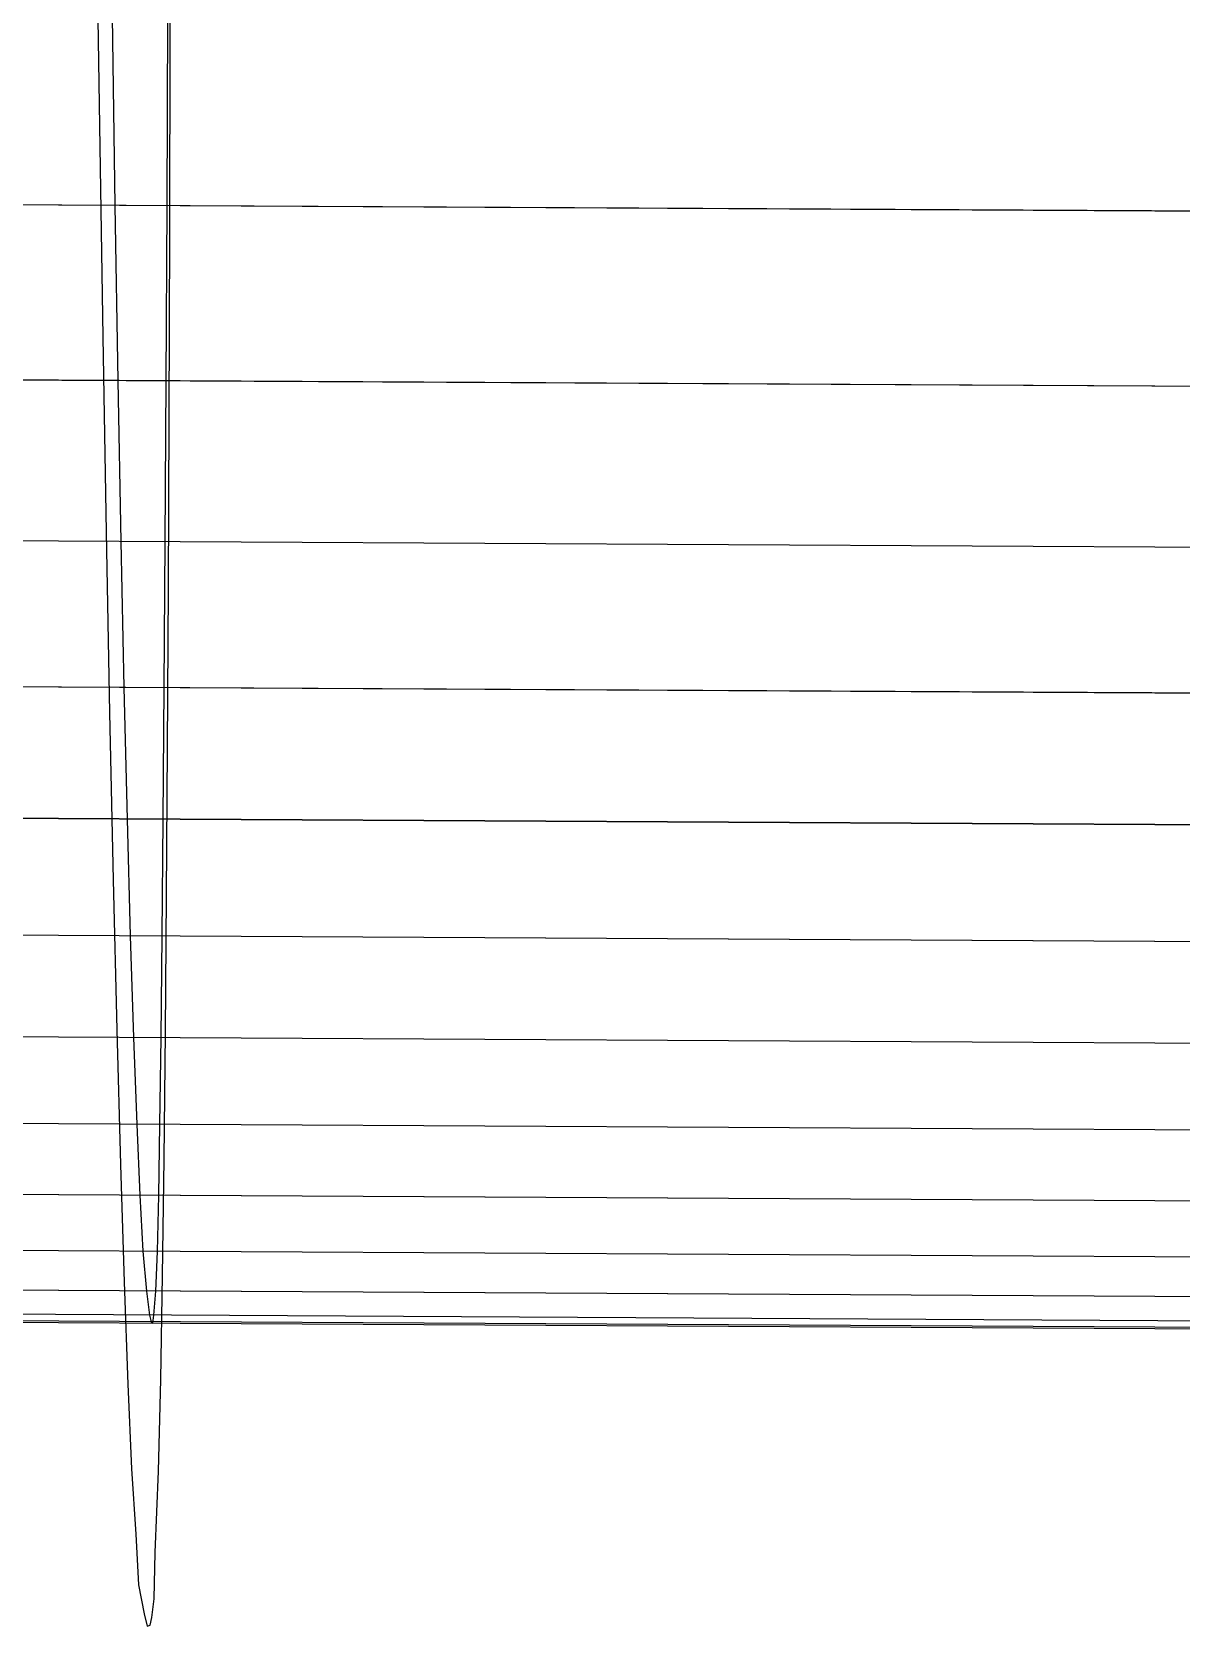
# Model space of a CAD drawing. Extents: x -530 to 530, y -2 to 255.
# Drawn here: x -13.85 to -6.92, y -1.75 to 7.86 of the extents above; entities that cross this region are included whole.
import ezdxf

# ---------------------------------------------------------------- set-up
doc = ezdxf.new("R2010")
doc.units = 0
doc.header["$MEASUREMENT"] = 0
doc.layers.add('default', color=7, linetype='Continuous')

msp = doc.modelspace()

# ---------------------------------------------------------------- linework, layer by layer
at = {"layer": 'default', "color": 4, "linetype": 'Continuous'}
for p, q in [((-13.022, 7.837, 6.972), (-13.02, 9.101, 6.912)), ((-13.467, 8.647, -16.195), (-13.447, 7.293, -15.068)), ((-13.024, 6.649, 6.946), (-13.022, 7.837, 6.972)), ((-13.447, 7.293, -15.068), (-13.427, 6.021, -13.927)), ((-13.028, 5.537, 6.871), (-13.024, 6.649, 6.946)), ((-13.427, 6.021, -13.927), (-13.407, 4.844, -12.762)), ((-13.032, 4.502, 6.75), (-13.028, 5.537, 6.871)), ((-13.407, 4.844, -12.762), (-13.386, 3.753, -11.578)), ((-13.037, 3.543, 6.589), (-13.032, 4.502, 6.75)), ((-13.386, 3.753, -11.578), (-13.365, 2.746, -10.38)), ((-13.043, 2.652, 6.384), (-13.037, 3.543, 6.589)), ((-13.365, 2.746, -10.38), (-13.343, 1.842, -9.166)), ((-13.05, 1.826, 6.129), (-13.043, 2.652, 6.384)), ((-13.343, 1.842, -9.166), (-13.321, 1.03, -7.941)), ((-13.058, 1.063, 5.814), (-13.05, 1.826, 6.129)), ((-13.067, 0.361, 5.427), (-13.058, 1.063, 5.814)), ((-13.321, 1.03, -7.941), (-13.299, 0.32, -6.699)), ((-13.299, 0.32, -6.699), (-13.276, -0.294, -5.454)), ((-13.077, -0.266, 4.949), (-13.067, 0.361, 5.427)), ((-13.091, -0.82, 4.367), (-13.077, -0.266, 4.949)), ((-13.276, -0.294, -5.454), (-13.255, -0.805, -4.197)), ((-13.255, -0.805, -4.197), (-13.228, -1.199, -2.936)), ((-13.112, -1.31, 3.572), (-13.091, -0.82, 4.367)), ((-13.228, -1.199, -2.936), (-13.212, -1.505, -1.702)), ((-13.117, -1.589, 2.713), (-13.112, -1.31, 3.572)), ((-13.212, -1.505, -1.702), (-13.178, -1.68, -0.358)), ((-13.132, -1.702, 2.144), (-13.117, -1.589, 2.713)), ((-13.178, -1.68, -0.358), (-13.159, -1.754, 0.704)), ((-13.142, -1.748, 1.435), (-13.132, -1.702, 2.144)), ((-13.159, -1.754, 0.704), (-13.142, -1.748, 1.435))]:
    msp.add_line(p, q, dxfattribs=at)
at = {"layer": 'default', "color": 7, "linetype": 'Continuous'}
for p, q in [((-13.371, 7.954, -11.653), (-13.354, 6.813, -10.64)), ((-13.04, 6.813, 6.019), (-13.035, 7.953, 6.206)), ((-13.354, 6.813, -10.64), (-13.336, 5.757, -9.614)), ((-13.045, 5.756, 5.818), (-13.04, 6.813, 6.019)), ((-13.336, 5.757, -9.614), (-13.318, 4.787, -8.574)), ((-13.051, 4.786, 5.598), (-13.045, 5.756, 5.818)), ((-13.318, 4.787, -8.574), (-13.3, 3.906, -7.525)), ((-13.057, 3.906, 5.361), (-13.051, 4.786, 5.598)), ((-13.3, 3.906, -7.525), (-13.281, 3.113, -6.469)), ((-13.063, 3.112, 5.104), (-13.057, 3.906, 5.361)), ((-13.281, 3.113, -6.469), (-13.262, 2.408, -5.407)), ((-13.069, 2.408, 4.823), (-13.063, 3.112, 5.104)), ((-13.262, 2.408, -5.407), (-13.243, 1.796, -4.341)), ((-13.076, 1.795, 4.517), (-13.069, 2.408, 4.823)), ((-13.243, 1.796, -4.341), (-13.223, 1.272, -3.277)), ((-13.083, 1.272, 4.183), (-13.076, 1.795, 4.517)), ((-13.223, 1.272, -3.277), (-13.204, 0.844, -2.193)), ((-13.09, 0.843, 3.82), (-13.083, 1.272, 4.183)), ((-13.204, 0.844, -2.193), (-13.185, 0.507, -1.172)), ((-13.098, 0.506, 3.43), (-13.09, 0.843, 3.82)), ((-13.185, 0.507, -1.172), (-13.163, 0.267, -0.001)), ((-13.107, 0.267, 3.004), (-13.098, 0.506, 3.43)), ((-13.163, 0.267, -0.001), (-13.146, 0.121, 0.932)), ((-13.119, 0.121, 2.361), (-13.107, 0.267, 3.004)), ((-13.146, 0.121, 0.932), (-13.135, 0.082, 1.514)), ((-13.125, 0.073, 2.063), (-13.119, 0.121, 2.361)), ((-13.135, 0.082, 1.514), (-13.125, 0.073, 2.063))]:
    msp.add_line(p, q, dxfattribs=at)
at = {"layer": 'default', "color": 5, "linetype": 'Continuous'}
for p, q in [((-0.01, 6.742, -10.642), (-26.698, 6.884, -10.638)), ((-0.01, 6.742, 6.029), (-26.07, 6.883, 6.01)), ((-0.01, 5.686, -9.616), (-26.662, 5.828, -9.613)), ((-0.01, 5.686, 5.827), (-26.08, 5.827, 5.808)), ((-0.01, 4.715, -8.574), (-26.626, 4.858, -8.573)), ((-0.01, 4.715, 5.608), (-26.092, 4.857, 5.589)), ((-0.01, 3.835, -7.525), (-26.589, 3.978, -7.525)), ((-0.01, 3.835, 5.37), (-26.103, 3.977, 5.352)), ((-0.01, 3.041, -6.468), (-26.551, 3.184, -6.47)), ((-0.01, 3.041, 5.113), (-26.115, 3.184, 5.094)), ((-0.01, 2.336, -5.406), (-26.513, 2.48, -5.409)), ((-0.01, 2.336, 4.832), (-26.128, 2.479, 4.814)), ((-0.01, 1.723, -4.339), (-26.475, 1.868, -4.343)), ((-0.01, 1.723, 4.525), (-26.141, 1.867, 4.508)), ((-0.01, 1.2, -3.274), (-26.437, 1.345, -3.28)), ((-0.01, 1.2, 4.191), (-26.155, 1.344, 4.174)), ((-0.01, 0.771, -2.189), (-26.397, 0.916, -2.197)), ((-0.01, 0.771, 3.828), (-26.17, 0.916, 3.812)), ((-0.01, 0.434, -1.168), (-26.36, 0.579, -1.177)), ((-0.01, 0.434, 3.438), (-26.186, 0.579, 3.422)), ((-0.01, 0.194, 0.004), (-26.316, 0.339, -0.007)), ((-0.01, 0.194, 3.011), (-26.203, 0.339, 2.996)), ((-0.01, 0.049, 0.938), (-26.281, 0.194, 0.926)), ((-0.01, 0.049, 2.368), (-26.227, 0.194, 2.354)), ((-0.01, 0.01, 1.52), (-26.26, 0.155, 1.507)), ((-0.01, 0, 2.069), (-26.239, 0.145, 2.056))]:
    msp.add_line(p, q, dxfattribs=at)

doc.saveas('drawing.dxf')
